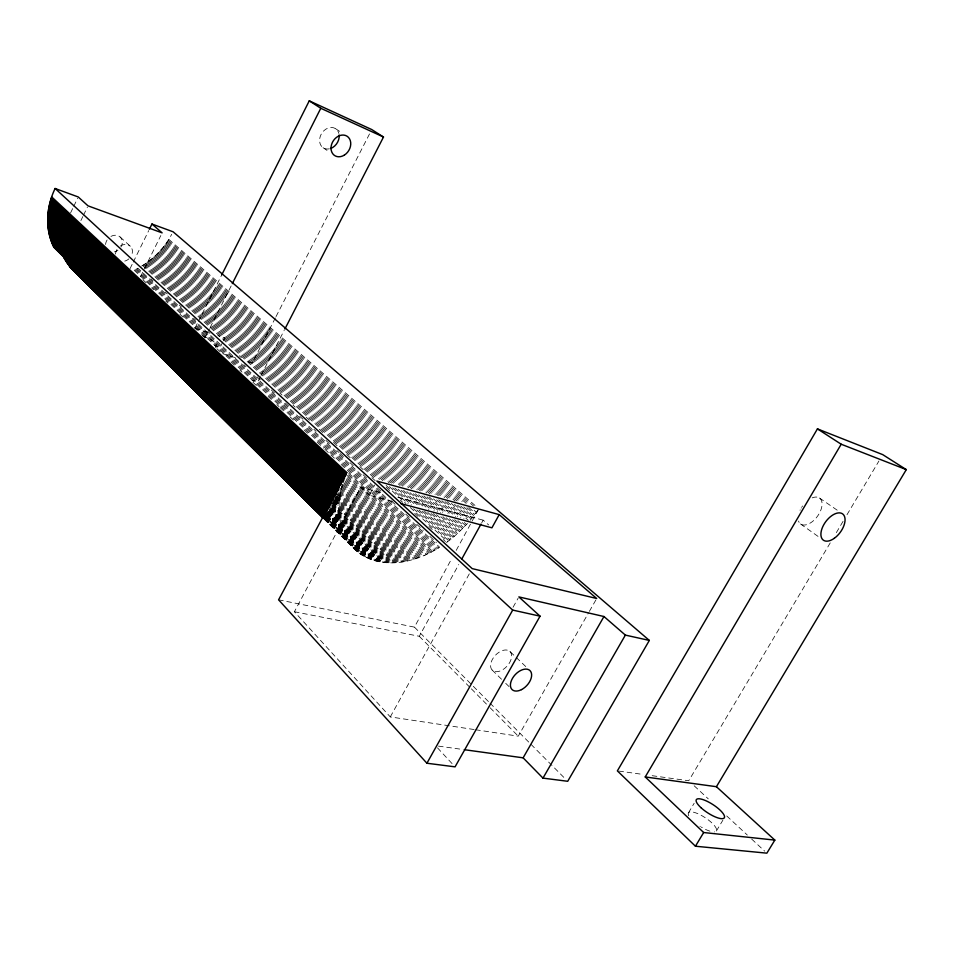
<?xml version="1.0" encoding="UTF-8"?>
<svg xmlns="http://www.w3.org/2000/svg" width="954" height="954" viewBox="0 0 954 954"><rect width="100%" height="100%" fill="white"/><g stroke="black" fill="none" stroke-linecap="round" stroke-linejoin="round"><path stroke-width="0.72" stroke-dasharray="4.77 3.58" d="M342.558 484.656C334.973 509.162 338.861 541.252 362.675 555.466C386.871 569.657 417.423 561.477 439.651 547.25L137.901 268.193L134.037 270.125L434.941 550.076M70.584 212.897L73.136 207.59M73.78 206.267L77.608 198.301M80.899 220.577L82.843 216.558M83.487 215.222L87.374 207.185M130.03 268.658L132.606 263.411M133.262 262.1L148.729 230.594M140.596 276.577L160.832 235.519M195.057 327.997L197.728 322.69M198.396 321.355L221.769 274.859M204.824 338.11L209.522 328.808M210.19 327.472L231.643 284.972M215.413 347.494L216.618 345.121M222.854 341.914L220.183 347.196L214.507 345.384M223.522 340.602L224.87 337.954L217.774 335.653M275.348 317.921L252.261 363.021L245.25 360.803M276.028 316.597L371.07 130.889M260.394 376.687L257.675 381.982L252.035 380.241M261.074 375.363L284.209 330.346M474.126 729.524L390.281 716.919L294.404 611.741L360.755 487.244L382.113 492.979M392.094 501.267L369.27 495.198L374.767 484.906M278.592 599.816L414.43 627.124L451.946 558.197M456.191 550.398L478.836 508.78M294.404 611.741L419.271 636.282L458.755 564.518M481.734 522.768L483.177 520.157L488.651 524.938M390.281 716.919L469.32 573.807M513.049 607.269L518.129 598.206M141.669 266.047C154.226 258.367 164.851 247.396 171.684 234.314M475.605 729.75L518.26 736.166L588.642 612.659M589.369 611.371L596.703 598.504M830.242 542.874L688.74 780.754L650.866 775.519M836.336 532.642L843.181 521.134M846.985 514.731L878.932 461.02M688.454 812.832L694.154 803.268M716.371 831.006L722.87 820.213M478.049 509.961L470.31 520.192L451.337 503.45M446.544 542.564L457.479 533.62L467.508 523.448M438.446 746.111L463.262 749.546M618.824 771.082L643.58 774.505M397.77 497.189L483.177 520.157M222.795 353.707L235.423 357.702M195.105 328.307L209.272 332.898M335.569 128.695L342.51 133.238M323.048 147.691L328.76 151.567M819.486 498.012L838.9 511.344M800.513 523.961L819.689 537.567M168.834 239.382L476.595 506.824M168.238 240.301L473.554 506.049M167.63 241.219L469.392 504.284M167.01 242.113L466.327 503.473M474.174 510.33L476.416 512.286M166.39 243.02L462.141 501.685M468.855 507.564L475.581 513.443M165.746 243.902L460.186 501.84M466.9 507.719L474.734 514.588M165.09 244.784L457.097 501.005M463.799 506.896L473.876 515.732M164.422 245.667L455.106 501.136M460.699 506.049L473.005 516.853M163.742 246.526L449.763 498.31M457.586 505.191L472.111 517.974M163.062 247.384L447.772 498.417M454.474 504.32L471.216 519.095M162.359 248.231L444.647 497.535M161.643 249.066L440.39 495.651M447.08 501.565L468.271 520.3M160.928 249.9L438.363 495.722M445.053 501.649L463.99 518.427M160.189 250.723L435.215 494.792M441.893 500.719L460.83 517.521M159.449 251.534L432.055 493.85M438.733 499.789L457.646 516.603M464.324 522.542L466.554 524.521M158.698 252.333L430.004 493.898M436.67 499.836L455.571 516.663M462.249 522.601L465.588 525.571M157.923 253.12L426.82 492.932M433.498 498.87L450.157 513.741M457.932 520.669L464.61 526.62M157.148 253.907L424.757 492.932M429.193 496.903L448.07 513.765M454.736 519.715L463.62 527.645M156.373 254.67L420.452 490.952M427.106 496.903L444.862 512.787M452.625 519.739L462.618 528.671M155.574 255.433L417.256 489.939M423.91 495.901L442.763 512.799M449.406 518.761L461.605 529.685M154.763 256.185L414.048 488.913M421.811 495.877L440.641 512.787M446.186 517.76L460.591 530.686M153.952 256.924L411.949 488.865M418.591 494.84L437.409 511.761M442.954 516.746L459.566 531.676M153.129 257.652L408.729 487.816M415.372 493.79L434.177 510.736M440.82 516.71L458.516 532.654M152.294 258.367L405.51 486.743M413.249 493.731L430.934 509.686M436.467 514.671L457.479 533.62M151.459 259.071L403.387 486.659M410.005 492.646L428.799 509.615M433.211 513.61L456.417 534.574M150.601 259.762L400.143 485.562M406.774 491.548L424.435 507.54M431.065 513.538L455.356 535.516M149.742 260.454L396.9 484.441M403.518 490.439L421.179 506.443M427.797 512.441L454.283 536.434M148.884 261.122L394.753 484.31M401.372 490.32L417.912 505.322M424.53 511.332L453.198 537.352M148.001 261.778L391.51 483.165M398.116 489.175L415.741 505.203M422.36 511.213L452.101 538.259M120.132 236.997L130.245 246.18A9.17 7.692 -45.6 0 1 131.223 255.982M147.119 262.422L389.351 482.998M394.861 488.007L412.474 504.058M419.08 510.068L451.003 539.141M146.236 263.065L386.084 481.818M392.69 487.84L411.389 504.893M416.898 509.913L449.906 540.024M145.33 263.686L382.816 480.625M389.423 486.647L408.109 503.724M413.607 508.744L448.785 540.882M144.424 264.294L379.549 479.409M386.143 485.431L405.915 503.533M410.315 507.552L447.664 541.729M143.517 264.89L377.367 479.182M386.155 487.232L390.544 491.25M400.43 500.301L402.624 502.317M414.704 513.383L417.995 516.4M428.978 526.465L432.269 529.482M443.252 539.547L445.446 541.55M142.587 265.474L375.184 478.944M239.239 355.735L241.434 357.75M279.808 393.024L282.002 395.039M292.961 405.116L295.156 407.131M306.127 417.208L309.418 420.225M319.28 429.3L323.668 433.331M333.53 442.406L337.919 446.436M346.696 454.498L352.169 459.53M359.849 466.589L363.14 469.606M371.905 477.668L375.196 480.697M150.887 278.795L153.069 280.81M165.102 291.924L167.296 293.939M179.328 305.053L181.51 307.081M193.555 318.195L195.737 320.21M207.769 331.324L209.963 333.34M243.878 364.666L246.06 366.682M257.008 376.782L260.287 379.811M271.234 389.924L274.513 392.953M285.449 403.053L288.74 406.082M299.675 416.182L302.955 419.211M313.902 429.324L316.084 431.339M325.934 440.426L330.311 444.469M336.869 450.538L339.064 452.554M340.161 453.567L343.44 456.596M349.999 462.654L353.29 465.683M363.128 474.782L367.505 478.825M377.355 487.911L381.731 491.954M391.581 501.053L395.958 505.083M405.796 514.182L410.172 518.225M416.743 524.283L423.302 530.341M429.872 536.41L436.431 542.468M136.935 268.694L438.482 547.978M694.166 785.786L708.273 798.856M726.721 815.956L747.328 835.06M751.669 839.079L764.691 851.147M135.969 269.183L437.302 548.693M135.003 269.66L436.133 549.397M142.861 279.713L146.129 282.754M151.579 287.834L153.761 289.861M165.746 301.023L167.916 303.062M179.901 314.224L183.168 317.265M194.067 327.425L197.335 330.466M201.699 334.532L204.967 337.573M216.952 348.735L220.219 351.787M231.106 361.936L234.374 364.977M239.824 370.057L242.006 372.084M252.905 382.232L257.258 386.298M268.157 396.447L271.425 399.487M276.875 404.568L279.045 406.595M280.142 407.608L285.592 412.688M289.944 416.755L294.297 420.809M304.111 429.944L308.464 434.01M317.181 442.131L323.716 448.213M324.813 449.239L335.701 459.387M341.15 464.455L433.76 550.744M348.735 473.172L432.567 551.388M348.687 474.758L431.375 552.02M360.755 487.244L369.27 495.198M347.542 475.319L430.182 552.64M347.494 476.881L428.978 553.237M347.459 478.455L427.774 553.821M346.302 478.968L426.569 554.393M346.242 480.482L425.365 554.942M345.086 480.959L424.148 555.466M345.002 482.438L422.944 555.991M343.845 482.891L421.728 556.48M343.762 484.334L420.511 556.957M342.593 484.751L419.295 557.422M342.51 486.17L418.079 557.863M341.341 486.552L416.862 558.293M341.258 487.935L415.646 558.698M340.089 488.281L414.441 559.08M509.925 651.475A12.855 7.966 -47.1 0 1 501.673 670.304A12.855 7.966 -47.1 0 1 491.739 660.717A12.855 7.966 -47.1 0 1 509.925 651.475L515.196 656.507M516.245 657.509L526.799 667.561M339.994 489.629L413.225 559.449M339.898 490.964L412.009 559.807M339.803 492.288L410.792 560.141M338.646 492.562L409.576 560.451M338.05 493.29L408.372 560.749M337.382 494.077L407.167 561.024M337.847 494.601L339.994 496.664M337.287 495.329L405.951 561.286M337.203 496.569L404.746 561.524M336.428 496.187L339.648 499.288M336.035 496.748L403.554 561.739M336.285 497.487L339.505 500.588M334.878 496.915L402.349 561.942M335.092 497.749L339.385 501.887M334.794 498.095L401.157 562.121M334.997 499.037L339.29 503.175M334.711 499.252L399.964 562.276M334.926 500.313L339.207 504.463M334.627 500.397L398.772 562.419M333.793 500.552L339.147 505.739M333.483 500.492L397.591 562.55M333.781 501.84L339.111 507.003M333.411 501.601L396.411 562.645M332.266 501.661L395.242 562.729M332.195 502.722L394.074 562.788M332.707 503.318L339.099 509.519M332.731 504.559L392.905 562.836M332.075 504.821L391.748 562.86M331.718 504.749L339.171 512.012M332.016 505.835L390.591 562.86M331.777 505.978L339.242 513.24M331.968 506.836L389.447 562.848M331.873 507.194L339.326 514.456M331.92 507.814L388.314 562.812M331.98 508.399L339.433 515.661M331.873 508.78L387.181 562.753M331.05 508.554L339.564 516.865M330.776 508.685L386.048 562.681M330.132 508.697L339.707 518.058M330.752 509.603L384.927 562.586M329.237 508.828L383.818 562.466M329.428 509.985L340.065 520.407M329.643 510.366L382.709 562.335M492.181 670.066L501.732 679.427M505.727 683.338L509.031 686.57M329.631 511.141L381.612 562.18M328.808 511.237L380.527 562.001M328.57 511.869L379.453 561.811M327.985 511.32L340.745 523.841M328.391 512.501L378.38 561.596M328.259 512.441L341.019 524.962M327.353 512.25L377.319 561.357M327.484 512.501L341.305 526.071M327.389 513.037L376.27 561.107M326.733 512.548L341.604 527.168M326.363 512.751L375.22 560.833M327.067 513.622L341.937 528.254M326.411 513.49L374.195 560.535M326.471 514.218L373.169 560.213M326.769 514.743L342.653 530.388M326.542 514.921L372.155 559.879M327.162 515.792L343.035 531.438M326.614 515.601L371.154 559.533M326.506 515.768L343.44 532.463M326.697 516.269L370.164 559.151M326.924 516.77L343.857 533.489M325.743 515.875L369.186 558.758M326.316 516.722L344.299 534.49M325.851 516.496L368.22 558.352M325.719 516.663L344.764 535.48M325.958 517.116L367.266 557.923M345.241 536.446L325.135 516.579L366.324 557.47M325.171 517.235L365.394 556.993M325.087 517.426L346.254 538.354M325.326 517.783L364.476 556.504M325.493 518.32L363.569 556.003M325.111 518.213L362.675 555.466M325.684 519.095L347.9 541.097M324.789 518.296L361.793 554.918M324.754 518.737L360.934 554.357M325.207 519.238L360.075 553.773M324.312 518.535L359.241 553.165M323.883 518.308L358.418 552.545M324.086 518.821L357.607 551.913M323.919 518.833L356.033 550.577M414.43 627.124L488.973 702.096M490.022 703.146L529.923 743.273M530.973 744.323L565.615 779.168M419.271 636.282L470.322 687.798M471.371 688.848L489.08 706.723M490.129 707.773L518.26 736.166M437.481 747.829L453.114 764.726M688.812 815.777A16.659 5.02 33.2 0 1 704.446 817.22A16.659 5.02 33.2 0 1 714.367 831.912M709.907 831.161A16.659 5.02 33.2 0 1 701.285 827.094M700.391 826.546A16.659 5.02 33.2 0 1 699.95 826.259M202.749 335.939A10.971 2.349 26.6 0 1 214.471 342.212A10.971 2.349 26.6 0 1 214.733 345.527M329.261 148.86A11.388 9.111 -57.8 0 1 319.614 141.204A11.388 9.111 -57.8 0 1 327.735 128.194A11.388 9.111 -57.8 0 1 338.873 133.453M812.188 497.869A16.075 9.063 -53.6 0 1 822.074 504.356A16.075 9.063 -53.6 0 1 811.544 522.22A16.075 9.063 -53.6 0 1 798.51 521.063M800.024 510.271A16.075 9.063 -53.6 0 1 800.227 509.83M801.181 508.088A16.075 9.063 -53.6 0 1 801.432 507.647M801.98 506.801A16.075 9.063 -53.6 0 1 802.552 505.966M110.938 236.401A9.075 7.668 -45.5 0 1 120.466 237.319A9.075 7.668 -45.5 0 1 121.003 246.955M117.95 250.27A9.075 7.668 -45.5 0 1 114.432 251.844M105.584 244.474A9.075 7.668 -45.5 0 1 107.361 239.609M120.49 245.917A9.17 7.692 -45.6 0 1 130.316 246.251M128.897 258.856A9.17 7.692 -45.6 0 1 124.461 261.169M115.553 254.038A9.17 7.692 -45.6 0 1 117.056 249.352"/><path stroke-width="1.43" d="M324.813 514.683L53.973 247.396C44.671 229.079 46.293 206.66 55.117 188.487L78.252 196.977L88.018 205.849L162.132 232.871L151.948 224.023L149.373 229.282M51.683 196.906L346.743 472.504L345.169 476.559L50.657 200.113M221.769 274.859L309.263 100.838L371.75 129.553L383.496 137.03L284.888 329.023M232.311 283.636L320.782 108.279L309.263 100.838M346.743 472.504L278.592 599.816L426.915 763.236L455.07 766.849L540.059 616.165L518.857 596.906L603.965 616.522L625.371 635.102L649.34 640.42L567.713 781.29L542.981 778.118L523.126 757.834L464.729 749.749M461.629 559.294L481.019 524.068M499.204 514.623L376.842 481.043L472.194 568.608L596.703 598.504L499.204 514.623L491.93 527.812L400.644 503.545M426.915 763.236L512.703 610.083L540.059 616.165M523.126 757.834L603.965 616.522M542.981 778.118L625.371 635.102M906.3 469.618L882.736 454.629L817.435 428.883L617.369 770.88L695.442 846.222L766.861 853.162L774.839 840.104L716.418 786.704L645.226 776.95L841.201 444.23L906.3 469.618L716.418 786.704M695.442 846.222L703.67 832.532L774.839 840.104M151.948 224.023L173.103 231.786L649.34 640.42M320.782 108.279L383.496 137.03M817.435 428.883L841.201 444.23M80.577 276.529L70.513 267.406L63.441 256.733M55.117 188.487L512.703 610.083M51.325 197.967L346.195 473.852M50.979 199.04L345.67 475.211M50.347 201.187L344.68 477.906M50.061 202.272L344.215 479.254M49.787 203.345L343.774 480.613M49.525 204.43L343.345 481.961M49.286 205.515L341.866 482.283M49.059 206.601L341.472 483.63M48.857 207.674L341.115 484.978M48.666 208.759L339.684 485.3M645.226 776.95L703.67 832.532M48.487 209.844L339.362 486.635M48.332 210.929L339.052 487.971M48.189 212.015L338.777 489.307M48.07 213.1L338.515 490.63M47.962 214.173L337.191 490.928M47.879 215.258L336.965 492.252M47.807 216.331L336.774 493.576M47.76 217.405L336.583 494.887M47.724 218.478L335.355 495.162M47.7 219.551L335.212 496.462M47.7 220.624L334.031 496.712M47.712 221.686L333.924 498M47.748 222.747L333.852 499.288M47.795 223.808L332.719 499.514M47.867 224.858L332.719 500.802M47.95 225.907L331.634 501.029M48.046 226.957L331.634 502.281M48.165 227.994L331.67 503.521M48.308 229.032L330.644 503.712M48.451 230.057L330.716 504.94M48.618 231.083L329.738 505.119M48.809 232.096L329.846 506.324M49.012 233.11L329.977 507.516M49.226 234.112L329.07 507.659M49.465 235.113L328.176 507.79M49.715 236.103L328.367 508.947M49.978 237.093L327.508 509.054M50.264 238.071L327.735 510.199M50.562 239.037L326.924 510.283M50.884 240.003L327.198 511.392M51.218 240.957L326.423 511.451M51.564 241.899L325.672 511.499M51.921 242.841L326.006 512.572M52.303 243.771L325.35 512.656M52.697 244.689L325.719 513.705M53.114 245.595L325.04 513.705M53.531 246.502L324.396 513.681M63.894 257.616L325.254 515.685M64.371 258.498L324.658 515.613M64.86 259.357L324.074 515.542M65.361 260.215L323.513 515.446M65.874 261.062L324.026 516.376M66.398 261.897L323.501 516.257M66.947 262.72L324.05 517.163M67.507 263.531L323.561 517.008M68.08 264.33L324.145 517.879M68.664 265.117L323.692 517.688M79.003 275.384L90.63 286.904M93.802 290.04L100.134 296.324M104.368 300.51L110.7 306.783M114.933 310.968L120.216 316.203M126.56 322.488L129.72 325.624M137.126 332.946L139.236 335.045M142.408 338.181L188.892 384.235M192.064 387.372L198.408 393.644M202.63 397.83L208.974 404.114M213.195 408.3L218.49 413.535M223.773 418.77L227.994 422.956M235.388 430.278L237.498 432.377M245.953 440.748L248.076 442.835M250.186 444.934L287.166 481.555M289.277 483.654L296.682 490.976M300.904 495.162L306.186 500.397M311.469 505.632L316.752 510.867M69.272 265.892L323.323 517.593M69.88 266.655L322.834 517.259M70.513 267.406L323.084 517.819M72.468 269.577L323.311 518.141M339.147 135.015A11.388 9.111 -57.8 0 1 330.489 148.526M700.999 807.704A16.683 4.889 33 0 0 724.313 817.816A16.683 4.889 33 0 0 705.674 800.644A16.683 4.889 33 0 0 700.999 807.704M834.237 538.342A16.29 9.003 -53.6 0 0 842.764 514.003A16.29 9.003 -53.6 0 0 821.943 528.743A16.29 9.003 -53.6 0 0 834.237 538.342M344.382 155.085A11.496 9.146 -57.7 0 0 347.137 136.267A11.496 9.146 -57.7 0 0 331.145 146.391A11.496 9.146 -57.7 0 0 344.382 155.085M521.516 689.611A13.034 7.942 -47.2 0 0 529.959 670.579A13.034 7.942 -47.2 0 0 511.606 680.047A13.034 7.942 -47.2 0 0 521.516 689.611"/></g></svg>
